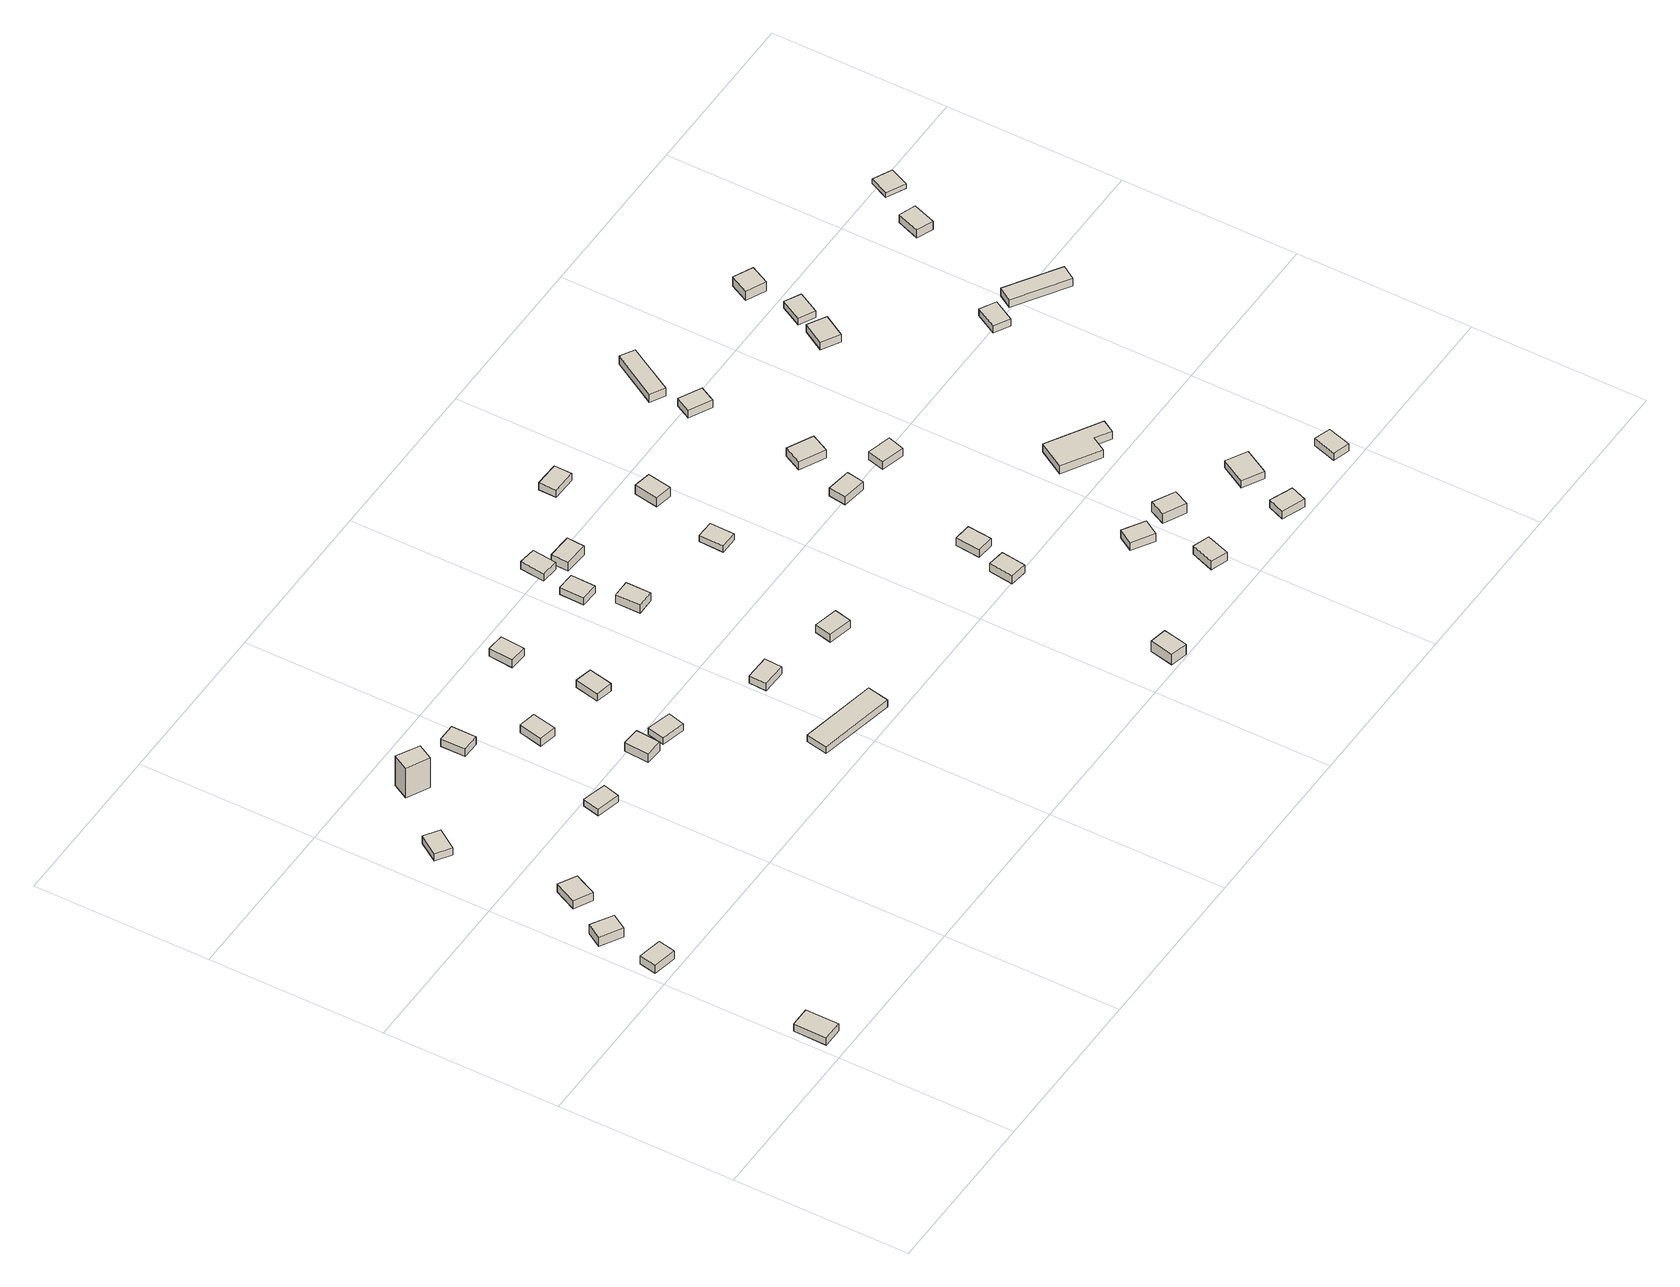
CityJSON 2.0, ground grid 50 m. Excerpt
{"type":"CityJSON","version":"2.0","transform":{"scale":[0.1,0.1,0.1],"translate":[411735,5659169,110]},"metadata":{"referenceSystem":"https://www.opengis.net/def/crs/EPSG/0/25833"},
"CityObjects":{
"building1":{"type":"Building","attributes":{"Dachtyp_tdc":"tdcGableRoof","Gemeindeschluessel":14612000,"Dachneigung":12.1,"QualitaetDacherkennung":48,"Geometrietyp2DReferenz":"3000","measuredHeight":3.26,"function":"31001_9998","roofType":"3100"},"geometry":[{"type":"Solid","lod":"1","boundaries":[[[[0,1,2,3]],[[4,5,6,7]],[[3,5,4,0]],[[2,6,5,3]],[[1,7,6,2]],[[0,4,7,1]]]]}]},
"building2":{"type":"Building","attributes":{"Dachtyp_tdc":"tdcGableRoof","Gemeindeschluessel":14612000,"Dachneigung":17.12,"QualitaetDacherkennung":92,"Geometrietyp2DReferenz":"3000","measuredHeight":3.04,"function":"31001_9998","roofType":"3100"},"geometry":[{"type":"Solid","lod":"1","boundaries":[[[[8,9,10,11]],[[12,13,14,15]],[[11,13,12,8]],[[10,14,13,11]],[[9,15,14,10]],[[8,12,15,9]]]]}]},
"building3":{"type":"Building","attributes":{"Dachtyp_tdc":"tdcGableRoof","Gemeindeschluessel":14612000,"Dachneigung":20.28,"QualitaetDacherkennung":78,"Geometrietyp2DReferenz":"3000","measuredHeight":3.58,"function":"31001_9998","roofType":"3100"},"geometry":[{"type":"Solid","lod":"1","boundaries":[[[[16,17,18,19]],[[20,21,22,23]],[[19,21,20,16]],[[18,22,21,19]],[[17,23,22,18]],[[16,20,23,17]]]]}]},
"building4":{"type":"Building","attributes":{"Dachtyp_tdc":"tdcGableRoof","Gemeindeschluessel":14612000,"Dachneigung":17.19,"QualitaetDacherkennung":82,"Geometrietyp2DReferenz":"3000","measuredHeight":3.33,"function":"31001_9998","roofType":"3100"},"geometry":[{"type":"Solid","lod":"1","boundaries":[[[[24,25,26,27]],[[28,29,30,31]],[[27,29,28,24]],[[26,30,29,27]],[[25,31,30,26]],[[24,28,31,25]]]]}]},
"building5":{"type":"Building","attributes":{"Dachtyp_tdc":"tdcPolyFlatRoof","Gemeindeschluessel":14612000,"Dachneigung":0,"QualitaetDacherkennung":76,"Geometrietyp2DReferenz":"3000","measuredHeight":2.51,"function":"31001_9998","roofType":"1000"},"geometry":[{"type":"Solid","lod":"1","boundaries":[[[[32,33,34,35]],[[36,37,38,39]],[[35,37,36,32]],[[34,38,37,35]],[[33,39,38,34]],[[32,36,39,33]]]]}]},
"building6":{"type":"Building","attributes":{"Dachtyp_tdc":"tdcFreeFormRoof","Gemeindeschluessel":14612000,"Dachneigung":71.73,"QualitaetDacherkennung":5,"Geometrietyp2DReferenz":"3000","measuredHeight":13.91,"function":"31001_9998","roofType":"5000"},"geometry":[{"type":"Solid","lod":"1","boundaries":[[[[40,41,42,43]],[[44,45,46,47]],[[43,45,44,40]],[[42,46,45,43]],[[41,47,46,42]],[[40,44,47,41]]]]}]},
"building7":{"type":"Building","attributes":{"Dachtyp_tdc":"tdcPolyFlatRoof","Gemeindeschluessel":14612000,"Dachneigung":6.23,"QualitaetDacherkennung":78,"Geometrietyp2DReferenz":"3000","measuredHeight":2.51,"function":"31001_9998","roofType":"2100"},"geometry":[{"type":"Solid","lod":"1","boundaries":[[[[48,49,50,51]],[[52,53,54,55]],[[51,53,52,48]],[[50,54,53,51]],[[49,55,54,50]],[[48,52,55,49]]]]}]},
"building8":{"type":"Building","attributes":{"Dachtyp_tdc":"tdcGableRoof","Gemeindeschluessel":14612000,"Dachneigung":15.01,"QualitaetDacherkennung":92,"Geometrietyp2DReferenz":"3000","measuredHeight":3.04,"function":"31001_9998","roofType":"3100"},"geometry":[{"type":"Solid","lod":"1","boundaries":[[[[56,57,58,59]],[[60,61,62,63]],[[59,61,60,56]],[[58,62,61,59]],[[57,63,62,58]],[[56,60,63,57]]]]}]},
"building9":{"type":"Building","attributes":{"Dachtyp_tdc":"tdcGableRoof","Gemeindeschluessel":14612000,"Dachneigung":15.29,"QualitaetDacherkennung":85,"Geometrietyp2DReferenz":"3000","measuredHeight":2.98,"function":"31001_9998","roofType":"3100"},"geometry":[{"type":"Solid","lod":"1","boundaries":[[[[64,65,66,67]],[[68,69,70,71]],[[67,69,68,64]],[[66,70,69,67]],[[65,71,70,66]],[[64,68,71,65]]]]}]},
"building10":{"type":"Building","attributes":{"Dachtyp_tdc":"tdcPolyFlatRoof","Gemeindeschluessel":14612000,"Dachneigung":7.46,"QualitaetDacherkennung":81,"Geometrietyp2DReferenz":"3000","measuredHeight":3.32,"function":"31001_9998","roofType":"2100"},"geometry":[{"type":"Solid","lod":"1","boundaries":[[[[72,73,74,75]],[[76,77,78,79]],[[75,77,76,72]],[[74,78,77,75]],[[73,79,78,74]],[[72,76,79,73]]]]}]},
"building11":{"type":"Building","attributes":{"Dachtyp_tdc":"tdcPolyFlatRoof","Gemeindeschluessel":14612000,"Dachneigung":4.12,"QualitaetDacherkennung":77,"Geometrietyp2DReferenz":"3000","measuredHeight":2.54,"function":"31001_9998","roofType":"2100"},"geometry":[{"type":"Solid","lod":"1","boundaries":[[[[80,81,82,83]],[[84,85,86,87]],[[83,85,84,80]],[[82,86,85,83]],[[81,87,86,82]],[[80,84,87,81]]]]}]},
"building12":{"type":"Building","attributes":{"Dachtyp_tdc":"tdcGableRoof","Gemeindeschluessel":14612000,"Dachneigung":37.65,"QualitaetDacherkennung":64,"Geometrietyp2DReferenz":"3000","measuredHeight":3.62,"function":"31001_9998","roofType":"3100"},"geometry":[{"type":"Solid","lod":"1","boundaries":[[[[88,89,90,91]],[[92,93,94,95]],[[91,93,92,88]],[[90,94,93,91]],[[89,95,94,90]],[[88,92,95,89]]]]}]},
"building13":{"type":"Building","attributes":{"Dachtyp_tdc":"tdcGableRoof","Gemeindeschluessel":14612000,"Dachneigung":18.02,"QualitaetDacherkennung":37,"Geometrietyp2DReferenz":"3000","measuredHeight":2.83,"function":"31001_9998","roofType":"3100"},"geometry":[{"type":"Solid","lod":"1","boundaries":[[[[96,97,98,99]],[[100,101,102,103]],[[99,101,100,96]],[[98,102,101,99]],[[97,103,102,98]],[[96,100,103,97]]]]}]},
"building14":{"type":"Building","attributes":{"Dachtyp_tdc":"tdcGableRoof","Gemeindeschluessel":14612000,"Dachneigung":15.38,"QualitaetDacherkennung":80,"Geometrietyp2DReferenz":"3000","measuredHeight":2.93,"function":"31001_9998","roofType":"3100"},"geometry":[{"type":"Solid","lod":"1","boundaries":[[[[104,105,106,107]],[[108,109,110,111]],[[107,109,108,104]],[[106,110,109,107]],[[105,111,110,106]],[[104,108,111,105]]]]}]},
"building15":{"type":"Building","attributes":{"Dachtyp_tdc":"tdcGableRoof","Gemeindeschluessel":14612000,"Dachneigung":22.16,"QualitaetDacherkennung":60,"Geometrietyp2DReferenz":"3000","measuredHeight":3.07,"function":"31001_9998","roofType":"3100"},"geometry":[{"type":"Solid","lod":"1","boundaries":[[[[112,113,114,115]],[[116,117,118,119]],[[115,117,116,112]],[[114,118,117,115]],[[113,119,118,114]],[[112,116,119,113]]]]}]},
"building16":{"type":"Building","attributes":{"Dachtyp_tdc":"tdcGableRoof","Gemeindeschluessel":14612000,"Dachneigung":13.24,"QualitaetDacherkennung":82,"Geometrietyp2DReferenz":"3000","measuredHeight":2.8,"function":"31001_9998","roofType":"3100"},"geometry":[{"type":"Solid","lod":"1","boundaries":[[[[120,121,122,123]],[[124,125,126,127]],[[123,125,124,120]],[[122,126,125,123]],[[121,127,126,122]],[[120,124,127,121]]]]}]},
"building17":{"type":"Building","attributes":{"Dachtyp_tdc":"tdcGableRoof","Gemeindeschluessel":14612000,"Dachneigung":11.26,"QualitaetDacherkennung":21,"Geometrietyp2DReferenz":"3000","measuredHeight":3.8,"function":"31001_9998","roofType":"3100"},"geometry":[{"type":"Solid","lod":"1","boundaries":[[[[128,129,130,131]],[[132,133,134,135]],[[131,133,132,128]],[[130,134,133,131]],[[129,135,134,130]],[[128,132,135,129]]]]}]},
"building18":{"type":"Building","attributes":{"Dachtyp_tdc":"tdcGableRoof","Gemeindeschluessel":14612000,"Dachneigung":13.62,"QualitaetDacherkennung":69,"Geometrietyp2DReferenz":"3000","measuredHeight":3.02,"function":"31001_9998","roofType":"3100"},"geometry":[{"type":"Solid","lod":"1","boundaries":[[[[136,137,138,139]],[[140,141,142,143]],[[139,141,140,136]],[[138,142,141,139]],[[137,143,142,138]],[[136,140,143,137]]]]}]},
"building19":{"type":"Building","attributes":{"Dachtyp_tdc":"tdcGableRoof","Gemeindeschluessel":14612000,"Dachneigung":14.66,"QualitaetDacherkennung":64,"Geometrietyp2DReferenz":"3000","measuredHeight":2.81,"function":"31001_9998","roofType":"3100"},"geometry":[{"type":"Solid","lod":"1","boundaries":[[[[144,145,146,147]],[[148,149,150,151]],[[147,149,148,144]],[[146,150,149,147]],[[145,151,150,146]],[[144,148,151,145]]]]}]},
"building20":{"type":"Building","attributes":{"Dachtyp_tdc":"tdcPolyFlatRoof","Gemeindeschluessel":14612000,"Dachneigung":0,"QualitaetDacherkennung":0,"Geometrietyp2DReferenz":"3000","BezugspunktDach":"2000","measuredHeight":3,"function":"31001_9998"},"geometry":[{"type":"Solid","lod":"1","boundaries":[[[[152,153,154,155]],[[156,157,158,159]],[[155,157,156,152]],[[154,158,157,155]],[[153,159,158,154]],[[152,156,159,153]]]]}]},
"building21":{"type":"Building","attributes":{"Dachtyp_tdc":"tdcGableRoof","Gemeindeschluessel":14612000,"Dachneigung":50.1,"QualitaetDacherkennung":9,"Geometrietyp2DReferenz":"3000","measuredHeight":4.94,"function":"31001_9998","roofType":"3100"},"geometry":[{"type":"Solid","lod":"1","boundaries":[[[[160,161,162,163]],[[164,165,166,167]],[[163,165,164,160]],[[162,166,165,163]],[[161,167,166,162]],[[160,164,167,161]]]]}]},
"building22":{"type":"Building","attributes":{"Gemeindeschluessel":14612000,"Dachtyp_tdc":"tdcPolyFlatRoof","Dachneigung":8.85,"QualitaetDacherkennung":58,"Geometrietyp2DReferenz":"3000","measuredHeight":2.5,"function":"31001_9998","roofType":"2100"},"geometry":[{"type":"Solid","lod":"1","boundaries":[[[[168,169,170,171]],[[172,173,174,175]],[[171,173,172,168]],[[170,174,173,171]],[[169,175,174,170]],[[168,172,175,169]]]]}]},
"building23":{"type":"Building","attributes":{"Dachtyp_tdc":"tdcPolyFlatRoof","Gemeindeschluessel":14612000,"Dachneigung":0,"QualitaetDacherkennung":64,"Geometrietyp2DReferenz":"3000","measuredHeight":2.69,"function":"31001_9998","roofType":"1000"},"geometry":[{"type":"Solid","lod":"1","boundaries":[[[[176,177,178,179]],[[180,181,182,183]],[[179,181,180,176]],[[178,182,181,179]],[[177,183,182,178]],[[176,180,183,177]]]]}]},
"building24":{"type":"Building","attributes":{"Dachtyp_tdc":"tdcGableRoof","Gemeindeschluessel":14612000,"Dachneigung":14,"QualitaetDacherkennung":85,"Geometrietyp2DReferenz":"3000","measuredHeight":2.9,"function":"31001_9998","roofType":"3100"},"geometry":[{"type":"Solid","lod":"1","boundaries":[[[[184,185,186,187]],[[188,189,190,191]],[[187,189,188,184]],[[186,190,189,187]],[[185,191,190,186]],[[184,188,191,185]]]]}]},
"building25":{"type":"Building","attributes":{"Dachtyp_tdc":"tdcPolyFlatRoof","Gemeindeschluessel":14612000,"Dachneigung":6.29,"QualitaetDacherkennung":73,"Geometrietyp2DReferenz":"3000","measuredHeight":3.33,"function":"31001_9998","roofType":"2100"},"geometry":[{"type":"Solid","lod":"1","boundaries":[[[[192,193,194,195]],[[196,197,198,199]],[[195,197,196,192]],[[194,198,197,195]],[[193,199,198,194]],[[192,196,199,193]]]]}]},
"building26":{"type":"Building","attributes":{"Dachtyp_tdc":"tdcGableRoof","Gemeindeschluessel":14612000,"Dachneigung":12.99,"QualitaetDacherkennung":80,"Geometrietyp2DReferenz":"3000","measuredHeight":2.86,"function":"31001_9998","roofType":"3100"},"geometry":[{"type":"Solid","lod":"1","boundaries":[[[[200,201,202,203]],[[204,205,206,207]],[[203,205,204,200]],[[202,206,205,203]],[[201,207,206,202]],[[200,204,207,201]]]]}]},
"building27":{"type":"Building","attributes":{"Dachtyp_tdc":"tdcGableRoof","Gemeindeschluessel":14612000,"Dachneigung":15.12,"QualitaetDacherkennung":82,"Geometrietyp2DReferenz":"3000","measuredHeight":2.99,"function":"31001_9998","roofType":"3100"},"geometry":[{"type":"Solid","lod":"1","boundaries":[[[[208,209,210,211]],[[212,213,214,215]],[[211,213,212,208]],[[210,214,213,211]],[[209,215,214,210]],[[208,212,215,209]]]]}]},
"building28":{"type":"Building","attributes":{"Dachtyp_tdc":"tdcPolyFlatRoof","Gemeindeschluessel":14612000,"Dachneigung":0,"QualitaetDacherkennung":51,"Geometrietyp2DReferenz":"3000","measuredHeight":2.84,"function":"31001_9998","roofType":"1000"},"geometry":[{"type":"Solid","lod":"1","boundaries":[[[[216,217,218,219]],[[220,221,222,223]],[[219,221,220,216]],[[218,222,221,219]],[[217,223,222,218]],[[216,220,223,217]]]]}]},
"building29":{"type":"Building","attributes":{"Dachtyp_tdc":"tdcHipRoof","Gemeindeschluessel":14612000,"Dachneigung":11.13,"QualitaetDacherkennung":68,"Geometrietyp2DReferenz":"3000","measuredHeight":3,"function":"31001_9998","roofType":"3200"},"geometry":[{"type":"Solid","lod":"1","boundaries":[[[[224,225,226,227]],[[228,229,230,231]],[[227,229,228,224]],[[226,230,229,227]],[[225,231,230,226]],[[224,228,231,225]]]]}]},
"building30":{"type":"Building","attributes":{"Dachtyp_tdc":"tdcPolyFlatRoof","Gemeindeschluessel":14612000,"Dachneigung":7.26,"QualitaetDacherkennung":68,"Geometrietyp2DReferenz":"3000","measuredHeight":2.99,"function":"31001_9998","roofType":"2100"},"geometry":[{"type":"Solid","lod":"1","boundaries":[[[[232,233,234,235]],[[236,237,238,239]],[[235,237,236,232]],[[234,238,237,235]],[[233,239,238,234]],[[232,236,239,233]]]]}]},
"building31":{"type":"Building","attributes":{"Dachtyp_tdc":"tdcPolyFlatRoof","Gemeindeschluessel":14612000,"Dachneigung":0,"QualitaetDacherkennung":8,"Geometrietyp2DReferenz":"3000","measuredHeight":3.19,"function":"31001_9998","roofType":"1000"},"geometry":[{"type":"Solid","lod":"1","boundaries":[[[[240,241,242,243]],[[244,245,246,247]],[[243,245,244,240]],[[242,246,245,243]],[[241,247,246,242]],[[240,244,247,241]]]]}]},
"building32":{"type":"Building","attributes":{"Dachtyp_tdc":"tdcPolyFlatRoof","Gemeindeschluessel":14612000,"Dachneigung":0,"QualitaetDacherkennung":74,"Geometrietyp2DReferenz":"3000","measuredHeight":2.6,"function":"31001_9998","roofType":"1000"},"geometry":[{"type":"Solid","lod":"1","boundaries":[[[[248,249,250,251]],[[252,253,254,255]],[[251,253,252,248]],[[250,254,253,251]],[[249,255,254,250]],[[248,252,255,249]]]]}]},
"building33":{"type":"Building","attributes":{"Dachtyp_tdc":"tdcGableRoof","Gemeindeschluessel":14612000,"Dachneigung":10.5,"QualitaetDacherkennung":60,"Geometrietyp2DReferenz":"3000","measuredHeight":3.06,"function":"31001_9998","roofType":"3100"},"geometry":[{"type":"Solid","lod":"1","boundaries":[[[[256,257,258,259]],[[260,261,262,263]],[[259,261,260,256]],[[258,262,261,259]],[[257,263,262,258]],[[256,260,263,257]]]]}]},
"building34":{"type":"Building","attributes":{"Dachtyp_tdc":"tdcGableRoof","Gemeindeschluessel":14612000,"Dachneigung":11.19,"QualitaetDacherkennung":80,"Geometrietyp2DReferenz":"3000","measuredHeight":2.78,"function":"31001_9998","roofType":"3100"},"geometry":[{"type":"Solid","lod":"1","boundaries":[[[[264,265,266,267]],[[268,269,270,271]],[[267,269,268,264]],[[266,270,269,267]],[[265,271,270,266]],[[264,268,271,265]]]]}]},
"building35":{"type":"Building","attributes":{"Dachtyp_tdc":"tdcPolyFlatRoof","Gemeindeschluessel":14612000,"Dachneigung":3.7,"QualitaetDacherkennung":67,"Geometrietyp2DReferenz":"3000","measuredHeight":2.92,"function":"31001_9998","roofType":"2100"},"geometry":[{"type":"Solid","lod":"1","boundaries":[[[[272,273,274,275]],[[276,277,278,279]],[[275,277,276,272]],[[274,278,277,275]],[[273,279,278,274]],[[272,276,279,273]]]]}]},
"building36":{"type":"Building","attributes":{"Dachtyp_tdc":"tdcPolyFlatRoof","Gemeindeschluessel":14612000,"Dachneigung":0,"QualitaetDacherkennung":29,"Geometrietyp2DReferenz":"3000","measuredHeight":2.74,"function":"31001_9998","roofType":"1000"},"geometry":[{"type":"Solid","lod":"1","boundaries":[[[[280,281,282,283,284,285]],[[286,287,288,289,290,291]],[[285,287,286,280]],[[284,288,287,285]],[[283,289,288,284]],[[282,290,289,283]],[[281,291,290,282]],[[280,286,291,281]]]]}]},
"building37":{"type":"Building","attributes":{"Dachtyp_tdc":"tdcPolyFlatRoof","Gemeindeschluessel":14612000,"Dachneigung":0,"QualitaetDacherkennung":67,"Geometrietyp2DReferenz":"3000","measuredHeight":2.32,"function":"31001_9998","roofType":"1000"},"geometry":[{"type":"Solid","lod":"1","boundaries":[[[[292,293,294,295]],[[296,297,298,299]],[[295,297,296,292]],[[294,298,297,295]],[[293,299,298,294]],[[292,296,299,293]]]]}]},
"building38":{"type":"Building","attributes":{"Dachtyp_tdc":"tdcGableRoof","Gemeindeschluessel":14612000,"Dachneigung":12.79,"QualitaetDacherkennung":79,"Geometrietyp2DReferenz":"3000","measuredHeight":2.73,"function":"31001_9998","roofType":"3100"},"geometry":[{"type":"Solid","lod":"1","boundaries":[[[[300,301,302,303]],[[304,305,306,307]],[[303,305,304,300]],[[302,306,305,303]],[[301,307,306,302]],[[300,304,307,301]]]]}]},
"building39":{"type":"Building","attributes":{"Dachtyp_tdc":"tdcPolyFlatRoof","Gemeindeschluessel":14612000,"Dachneigung":4.89,"QualitaetDacherkennung":77,"Geometrietyp2DReferenz":"3000","measuredHeight":2.8,"function":"31001_9998","roofType":"2100"},"geometry":[{"type":"Solid","lod":"1","boundaries":[[[[308,309,310,311]],[[312,313,314,315]],[[311,313,312,308]],[[310,314,313,311]],[[309,315,314,310]],[[308,312,315,309]]]]}]},
"building40":{"type":"Building","attributes":{"Dachtyp_tdc":"tdcGableRoof","Gemeindeschluessel":14612000,"Dachneigung":10.01,"QualitaetDacherkennung":65,"Geometrietyp2DReferenz":"3000","measuredHeight":2.59,"function":"31001_9998","roofType":"3100"},"geometry":[{"type":"Solid","lod":"1","boundaries":[[[[316,317,318,319]],[[320,321,322,323]],[[319,321,320,316]],[[318,322,321,319]],[[317,323,322,318]],[[316,320,323,317]]]]}]},
"building41":{"type":"Building","attributes":{"Dachtyp_tdc":"tdcPolyFlatRoof","Gemeindeschluessel":14612000,"Dachneigung":4.71,"QualitaetDacherkennung":80,"Geometrietyp2DReferenz":"3000","measuredHeight":3.26,"function":"31001_9998","roofType":"2100"},"geometry":[{"type":"Solid","lod":"1","boundaries":[[[[324,325,326,327]],[[328,329,330,331]],[[327,329,328,324]],[[326,330,329,327]],[[325,331,330,326]],[[324,328,331,325]]]]}]},
"building42":{"type":"Building","attributes":{"Dachtyp_tdc":"tdcPolyFlatRoof","Gemeindeschluessel":14612000,"Dachneigung":8.82,"QualitaetDacherkennung":74,"Geometrietyp2DReferenz":"3000","measuredHeight":2.65,"function":"31001_9998","roofType":"2100"},"geometry":[{"type":"Solid","lod":"1","boundaries":[[[[332,333,334,335]],[[336,337,338,339]],[[335,337,336,332]],[[334,338,337,335]],[[333,339,338,334]],[[332,336,339,333]]]]}]},
"building43":{"type":"Building","attributes":{"Dachtyp_tdc":"tdcGableRoof","Gemeindeschluessel":14612000,"Dachneigung":10.22,"QualitaetDacherkennung":56,"Geometrietyp2DReferenz":"3000","measuredHeight":2.88,"function":"31001_9998","roofType":"3100"},"geometry":[{"type":"Solid","lod":"1","boundaries":[[[[340,341,342,343]],[[344,345,346,347]],[[343,345,344,340]],[[342,346,345,343]],[[341,347,346,342]],[[340,344,347,341]]]]}]},
"building44":{"type":"Building","attributes":{"Dachtyp_tdc":"tdcGableRoof","Gemeindeschluessel":14612000,"Dachneigung":21.92,"QualitaetDacherkennung":71,"Geometrietyp2DReferenz":"3000","measuredHeight":3.29,"function":"31001_9998","roofType":"3100"},"geometry":[{"type":"Solid","lod":"1","boundaries":[[[[348,349,350,351]],[[352,353,354,355]],[[351,353,352,348]],[[350,354,353,351]],[[349,355,354,350]],[[348,352,355,349]]]]}]},
"building45":{"type":"Building","attributes":{"Dachtyp_tdc":"tdcGableRoof","Gemeindeschluessel":14612000,"Dachneigung":39.07,"QualitaetDacherkennung":64,"Geometrietyp2DReferenz":"3000","measuredHeight":2.79,"function":"31001_9998","roofType":"3100"},"geometry":[{"type":"Solid","lod":"1","boundaries":[[[[356,357,358,359]],[[360,361,362,363]],[[359,361,360,356]],[[358,362,361,359]],[[357,363,362,358]],[[356,360,363,357]]]]}]}
},
"vertices":[
[14,137,39],[13,43,39],[71,43,39],[72,137,39],[14,137,14],[72,137,14],[71,43,14],[13,43,14],
[78,517,44],[88,566,44],[20,580,44],[10,531,44],[78,517,17],[10,531,17],[20,580,17],[88,566,17],
[81,663,47],[107,706,47],[47,742,47],[21,699,47],[81,663,16],[21,699,16],[47,742,16],[107,706,16],
[180,856,45],[131,883,45],[100,819,45],[151,793,45],[180,856,17],[151,793,17],[100,819,17],[131,883,17],
[150,1228,41],[108,1256,41],[70,1198,41],[111,1170,41],[150,1228,16],[111,1170,16],[70,1198,16],[108,1256,16],
[224,1373,117],[286,1340,117],[310,1383,117],[248,1417,117],[224,1373,16],[248,1417,16],[310,1383,16],[286,1340,16],
[494,968,37],[426,986,37],[414,937,37],[481,920,37],[494,968,15],[481,920,15],[414,937,15],[426,986,15],
[428,1325,37],[478,1325,37],[478,1395,37],[428,1395,37],[428,1325,11],[428,1395,11],[478,1395,11],[478,1325,11],
[556,1187,36],[605,1176,36],[620,1245,36],[571,1255,36],[556,1187,9],[571,1255,9],[620,1245,9],[605,1176,9],
[690,927,42],[695,997,42],[645,1000,42],[640,931,42],[690,927,12],[640,931,12],[645,1000,12],[695,997,12],
[793,963,35],[725,981,35],[713,932,35],[781,915,35],[793,963,12],[781,915,12],[713,932,12],[725,981,12],
[765,1152,32],[813,1141,32],[828,1209,32],[780,1220,32],[765,1152,7],[780,1220,7],[828,1209,7],[813,1141,7],
[906,636,33],[894,575,33],[1112,531,33],[1125,593,33],[906,636,10],[1125,593,10],[1112,531,10],[894,575,10],
[760,1391,31],[810,1387,31],[816,1457,31],[766,1461,31],[760,1391,5],[766,1461,5],[816,1457,5],[810,1387,5],
[1077,812,35],[1079,862,35],[1009,864,35],[1007,814,35],[1077,812,10],[1007,814,10],[1009,864,10],[1079,862,10],
[1041,1356,27],[1091,1354,27],[1093,1424,27],[1043,1426,27],[1041,1356,3],[1043,1426,3],[1093,1424,3],[1091,1354,3],
[1138,1224,30],[1138,1294,30],[1088,1294,30],[1088,1224,30],[1138,1224,2],[1088,1224,2],[1088,1294,2],[1138,1294,2],
[1304,753,34],[1315,802,34],[1247,818,34],[1236,769,34],[1304,753,8],[1236,769,8],[1247,818,8],[1315,802,8],
[1062,1484,28],[1112,1479,28],[1120,1548,28],[1070,1554,28],[1062,1484,3],[1070,1554,3],[1120,1548,3],[1112,1479,3],
[1124,1451,32],[1193,1447,32],[1196,1497,32],[1126,1500,32],[1124,1451,2],[1126,1500,2],[1196,1497,2],[1193,1447,2],
[1606,16,36],[1655,5,36],[1669,74,36],[1620,84,36],[1606,16,1],[1620,84,1],[1669,74,1],[1655,5,1],
[1379,1230,23],[1377,1160,23],[1427,1159,23],[1429,1229,23],[1379,1230,2],[1429,1229,2],[1427,1159,2],[1377,1160,2],
[1694,490,31],[1703,559,31],[1654,566,31],[1645,496,31],[1694,490,4],[1645,496,4],[1654,566,4],[1703,559,4],
[1401,1608,26],[1402,1658,26],[1332,1660,26],[1331,1610,26],[1401,1608,2],[1331,1610,2],[1332,1660,2],[1402,1658,2],
[1479,1373,31],[1491,1442,31],[1442,1451,31],[1430,1382,31],[1479,1373,1],[1430,1382,1],[1442,1451,1],[1491,1442,1],
[1682,613,30],[1732,608,30],[1739,678,30],[1689,683,30],[1682,613,5],[1689,683,5],[1739,678,5],[1732,608,5],
[1742,980,29],[1750,1030,29],[1680,1040,29],[1673,990,29],[1742,980,3],[1673,990,3],[1680,1040,3],[1750,1030,3],
[1988,88,31],[2011,155,31],[1964,171,31],[1940,105,31],[1988,88,3],[1940,105,3],[1964,171,3],[2011,155,3],
[1895,309,30],[1955,272,30],[1981,315,30],[1921,352,30],[1895,309,4],[1921,352,4],[1981,315,4],[1955,272,4],
[1816,1166,30],[1745,1202,30],[1719,1151,30],[1790,1115,30],[1816,1166,3],[1790,1115,3],[1719,1151,3],[1745,1202,3],
[2017,290,36],[2079,258,36],[2101,303,36],[2039,335,36],[2017,290,4],[2039,335,4],[2101,303,4],[2079,258,4],
[1892,957,30],[1906,1005,30],[1838,1023,30],[1825,975,30],[1892,957,4],[1825,975,4],[1838,1023,4],[1906,1005,4],
[1732,1474,33],[1794,1442,33],[1817,1486,33],[1755,1518,33],[1732,1474,7],[1755,1518,7],[1817,1486,7],[1794,1442,7],
[2199,94,31],[2181,47,31],[2246,22,31],[2264,68,31],[2199,94,5],[2264,68,5],[2246,22,5],[2181,47,5],
[1768,1561,37],[1844,1693,37],[1805,1716,37],[1728,1583,37],[1768,1561,9],[1728,1583,9],[1805,1716,9],[1844,1693,9],
[2140,534,31],[2164,575,31],[2207,549,31],[2227,584,31],[2081,671,31],[2036,596,31],[2140,534,4],[2036,596,4],[2081,671,4],[2227,584,4],[2207,549,4],[2164,575,4],
[2221,188,30],[2279,156,30],[2319,228,30],[2261,260,30],[2221,188,7],[2261,260,7],[2319,228,7],[2279,156,7],
[2419,44,32],[2467,29,32],[2487,96,32],[2440,111,32],[2419,44,8],[2440,111,8],[2487,96,8],[2467,29,8],
[2151,1290,36],[2187,1352,36],[2137,1381,36],[2101,1319,36],[2151,1290,11],[2101,1319,11],[2137,1381,11],[2187,1352,11],
[2192,1387,33],[2225,1448,33],[2181,1472,33],[2148,1411,33],[2192,1387,11],[2148,1411,11],[2181,1472,11],[2225,1448,11],
[2210,1539,41],[2237,1593,41],[2183,1619,41],[2156,1566,41],[2210,1539,10],[2156,1566,10],[2183,1619,10],[2237,1593,10],
[2403,1048,35],[2369,987,35],[2413,963,35],[2447,1024,35],[2403,1048,12],[2447,1024,12],[2413,963,12],[2369,987,12],
[2611,905,38],[2636,944,38],[2491,1038,38],[2466,1000,38],[2611,905,12],[2466,1000,12],[2491,1038,12],[2636,944,12],
[2560,1320,37],[2607,1302,37],[2631,1368,37],[2584,1385,37],[2560,1320,10],[2584,1385,10],[2631,1368,10],[2607,1302,10],
[2644,1460,23],[2698,1434,23],[2723,1488,23],[2669,1514,23],[2644,1460,8],[2669,1514,8],[2723,1488,8],[2698,1434,8]
]}
